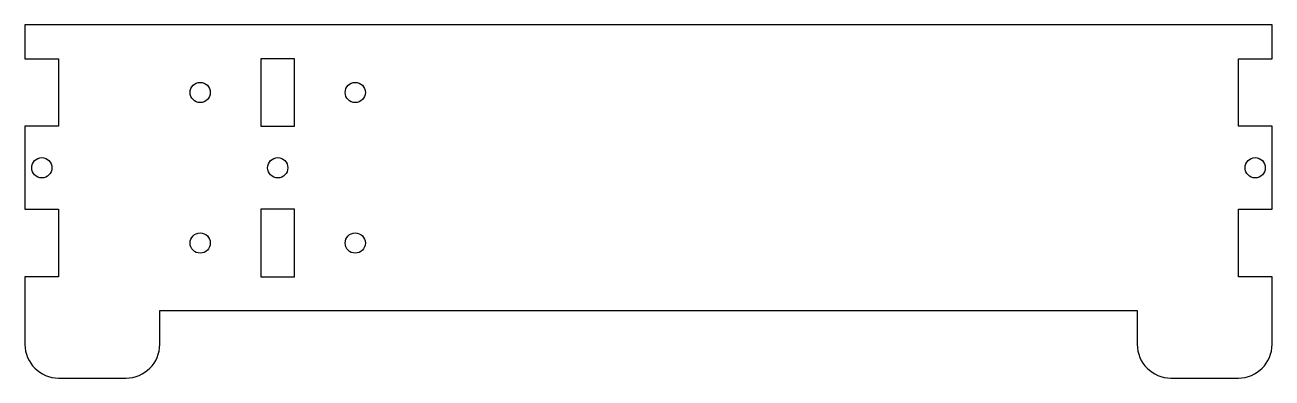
# Model space of a CAD drawing. Header units: millimetres. Extents: x 0 to 185, y -10 to 42.
import ezdxf

# ---------------------------------------------------------------- set-up
doc = ezdxf.new("R2010")
doc.units = ezdxf.units.MM

msp = doc.modelspace()

# ---------------------------------------------------------------- linework, layer by layer
at = {"color": 7, "linetype": 'Continuous', "lineweight": 25}
for p, q in [((0, 42.3), (0, 37.3)), ((185, 42.3), (0, 42.3)), ((185, 37.3), (185, 42.3)), ((0, 37.3), (5, 37.3)), ((5, 37.3), (5, 27.3)), ((40, 37.3), (35, 37.3)), ((35, 37.3), (35, 27.3)), ((40, 27.3), (40, 37.3)), ((180, 37.3), (185, 37.3)), ((180, 27.3), (180, 37.3)), ((0, 27.3), (0, 15)), ((5, 27.3), (0, 27.3)), ((35, 27.3), (40, 27.3)), ((185, 27.3), (180, 27.3)), ((185, 15), (185, 27.3)), ((0, 15), (5, 15)), ((5, 15), (5, 5)), ((40, 15), (35, 15)), ((35, 15), (35, 5)), ((40, 5), (40, 15)), ((180, 15), (185, 15)), ((180, 5), (180, 15)), ((5, 5), (0, 5)), ((0, 5), (0, -5)), ((35, 5), (40, 5)), ((185, 5), (180, 5)), ((185, -5), (185, 5)), ((20, 0), (165, 0)), ((20, -5), (20, 0)), ((165, 0), (165, -5)), ((5, -10), (15, -10)), ((170, -10), (180, -10))]:
    msp.add_line(p, q, dxfattribs=at)
for centre in [(26, 32.3), (49, 32.3), (2.5, 21.15), (37.5, 21.15), (182.5, 21.15), (26, 10), (49, 10)]:
    msp.add_circle(centre, 1.5, dxfattribs=at)
for centre, start, end in [((5, -5), 180, 270), ((15, -5), 270, 0), ((170, -5), 180, 270), ((180, -5), 270, 0)]:
    msp.add_arc(centre, 5, start, end, dxfattribs=at)

doc.saveas('drawing.dxf')
